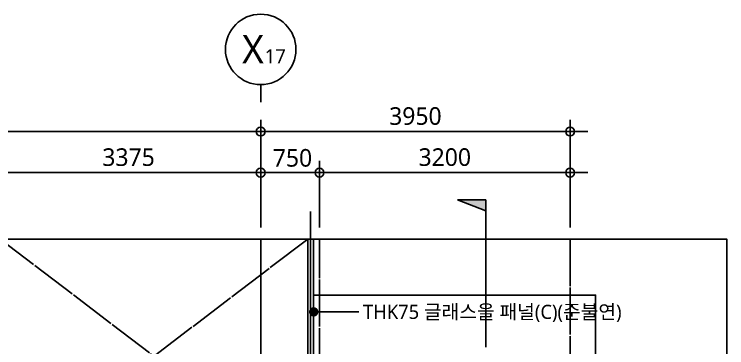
# Model space of a CAD drawing. Header units: millimetres. Extents: x 81033 to 452328, y -17390 to 42241.
# Drawn here: x 218328 to 227425, y 16984 to 21248 of the extents above; entities that cross this region are included whole.
import ezdxf
from ezdxf.enums import TextEntityAlignment as Align

# ---------------------------------------------------------------- set-up
doc = ezdxf.new("R2010")
doc.units = ezdxf.units.MM
doc.header["$LTSCALE"] = 100
doc.header["$MEASUREMENT"] = 0
doc.header["$PDSIZE"] = -10
doc.linetypes.add('CEN', pattern=[62, 60, -1, 0, -1])
doc.layers.get('0').update_dxf_attribs({"linetype": 'CONTINUOUS'})
doc.layers.get('Defpoints').update_dxf_attribs({"color": 171, "linetype": 'CONTINUOUS'})
for name, color, linetype in [('CEN(ST)', 1, 'CEN'), ('ELE6', 8, 'CONTINUOUS'), ('FIN(패널-T75 글라스울)', 6, 'CONTINUOUS'), ('INS', 251, 'BATTING'), ('NDIM', 7, 'CONTINUOUS'), ('SYM', 7, 'CONTINUOUS'), ('SYM(AXIS)', 7, 'CONTINUOUS'), ('TEXT(AXIS)', 2, 'CONTINUOUS'), ('TEXT(MIN)', 7, 'CONTINUOUS')]:
    doc.layers.add(name, color=color, linetype=linetype)
doc.styles.add('CGS', font='cgse', dxfattribs={"bigfont": 'cgs'})
doc.styles.add('나눔바른고딕', font='NanumBarunGothic.ttf')
doc.linetypes.add('BATTING', pattern='A,0.0001,-0.1,[134,ltypeshp.shx,S=0.1,R=0,X=-0.1,Y=0],-0.2,[134,ltypeshp.shx,S=0.1,R=180,X=0.1,Y=0],-0.1', length=0.4001)
doc.dimstyles.new('NDIM 1200', dxfattribs={"dimscale": 75, "dimtxt": 3, "dimasz": 1, "dimexe": 2, "dimexo": 2, "dimgap": 1, "dimtad": 1, "dimdec": 0, "dimdsep": 46, "dimtxsty": 'CGS', "dimblk": 'DOT0', "dimcen": 1, "dimdle": 8, "dimclrd": 256, "dimclre": 256, "dimclrt": 256, "dimadec": 0, "dimazin": 0, "dimtfac": 1, "dimtdec": 0, "dimtix": 1, "dimtmove": 2, "dimatfit": 3, "dimldrblk": 'DOT0', "dimfxl": 1, "dimtolj": 1, "dimtzin": 0, "dimlwd": -1, "dimlwe": -1, "dimarcsym": 0})

# ---------------------------------------------------------------- blocks, each defined once
blk = doc.blocks.new('중층평면도-b')
at = {"layer": 'CEN(ST)', "ltscale": 0.1}
for p, q in [((222150.5, -15859), (218275.5, -12899.2)), ((222200.5, -12899.2), (218275.5, -15889)), ((222350.5, -27039), (222350.5, -12899.2)), ((225550.5, -12899.2), (225550.5, -27039))]:
    blk.add_line(p, q, dxfattribs=at)
at = {"layer": 'CEN(ST)', "ltscale": 0.5}
blk.add_lwpolyline([(221600.5, -12899.2), (221600.5, -27039)], dxfattribs=at)
at = {"layer": 'Defpoints', "ltscale": 10000}
blk.add_lwpolyline([(208050.5, -12899.2), (227550.5, -12899.2), (227550.5, -27039), (208050.5, -27039)], close=True, dxfattribs=at)
at = {"layer": 'ELE6', "ltscale": 0.1}
blk.add_lwpolyline([(222275.5, -13614), (225875.5, -13614), (225875.5, -15014)], dxfattribs=at)
at = {"layer": 'FIN(패널-T75 글라스울)', "ltscale": 0.1}
for points in [[(222200.5, -12899.2), (222200.5, -15139)], [(222275.5, -15139), (222275.5, -12899.2)]]:
    blk.add_lwpolyline(points, dxfattribs=at)
blk = doc.blocks.new('A$C2F20087E')
at = {"layer": 'SYM(AXIS)'}
blk.add_line((600, 0), (600, 300), dxfattribs=at)
blk.add_circle((600, 900), 600, dxfattribs=at)
blk = doc.blocks.new('DOT0')
blk.add_line((-3, 0), (3, 0))
at = {"color": 6}
blk.add_circle((0, 0), 0.75, dxfattribs=at)
blk = doc.blocks.new('*D908')
at = {"layer": 'Defpoints', "color": 0, "ltscale": 0.4, "transparency": 16777216}
for p in [(210475, 19748.1), (210475, 18373.1), (221475, 18373.1)]:
    blk.add_point(p, dxfattribs=at)
at = {"layer": 'NDIM', "ltscale": 0.4, "transparency": 16777216}
for p, q in [((210475, 18523.1), (210475, 19898.1)), ((221475, 18523.1), (221475, 19898.1)), ((221400, 19748.1), (210550, 19748.1))]:
    blk.add_line(p, q, dxfattribs=at)
at = {"layer": 'NDIM', "ltscale": 0.4, "transparency": 16777216, "xscale": 75, "yscale": 75, "zscale": 75, "rotation": 180}
blk.add_blockref('DOT0', (210475, 19748.1), dxfattribs=at)
at = {"layer": 'NDIM', "ltscale": 0.4, "transparency": 16777216, "xscale": 75, "yscale": 75, "zscale": 75}
blk.add_blockref('DOT0', (221475, 19748.1), dxfattribs=at)
at = {"layer": 'NDIM', "ltscale": 0.4, "transparency": 16777216, "insert": (215975, 19945.2), "char_height": 225, "attachment_point": 5, "style": '나눔바른고딕'}
blk.add_mtext('\\A1;11000', dxfattribs=at)
blk = doc.blocks.new('*D909')
at = {"layer": 'Defpoints', "color": 0, "ltscale": 0.4, "transparency": 16777216}
for p in [(222225, 19223.1), (222225, 18373.1), (225425, 18373.1)]:
    blk.add_point(p, dxfattribs=at)
at = {"layer": 'NDIM', "ltscale": 0.4, "transparency": 16777216}
for p, q in [((222225, 18523.1), (222225, 19373.1)), ((225425, 18523.1), (225425, 19373.1)), ((225350, 19223.1), (222300, 19223.1))]:
    blk.add_line(p, q, dxfattribs=at)
at = {"layer": 'NDIM', "ltscale": 0.4, "transparency": 16777216, "xscale": 75, "yscale": 75, "zscale": 75, "rotation": 180}
blk.add_blockref('DOT0', (222225, 19223.1), dxfattribs=at)
at = {"layer": 'NDIM', "ltscale": 0.4, "transparency": 16777216, "xscale": 75, "yscale": 75, "zscale": 75}
blk.add_blockref('DOT0', (225425, 19223.1), dxfattribs=at)
at = {"layer": 'NDIM', "ltscale": 0.4, "transparency": 16777216, "insert": (223825, 19420.4), "char_height": 225, "attachment_point": 5, "style": '나눔바른고딕'}
blk.add_mtext('\\A1;3200', dxfattribs=at)
blk = doc.blocks.new('*D910')
at = {"layer": 'Defpoints', "color": 0, "ltscale": 0.4, "transparency": 16777216}
for p in [(221475, 19223.1), (221475, 18373.1), (222225, 18373.1)]:
    blk.add_point(p, dxfattribs=at)
at = {"layer": 'NDIM', "ltscale": 0.4, "transparency": 16777216}
for p, q in [((221475, 18523.1), (221475, 19373.1)), ((222225, 18523.1), (222225, 19373.1)), ((221400, 19223.1), (221325, 19223.1)), ((222225, 19223.1), (221475, 19223.1)), ((222300, 19223.1), (222375, 19223.1))]:
    blk.add_line(p, q, dxfattribs=at)
at = {"layer": 'NDIM', "ltscale": 0.4, "transparency": 16777216, "xscale": 75, "yscale": 75, "zscale": 75}
blk.add_blockref('DOT0', (221475, 19223.1), dxfattribs=at)
at = {"layer": 'NDIM', "ltscale": 0.4, "transparency": 16777216, "xscale": 75, "yscale": 75, "zscale": 75, "rotation": 180}
blk.add_blockref('DOT0', (222225, 19223.1), dxfattribs=at)
at = {"layer": 'NDIM', "ltscale": 0.4, "transparency": 16777216, "insert": (221880.5, 19410.6), "char_height": 225, "attachment_point": 5, "style": '나눔바른고딕'}
blk.add_mtext('\\A1;750', dxfattribs=at)
blk = doc.blocks.new('*D911')
at = {"layer": 'Defpoints', "color": 0, "ltscale": 0.4, "transparency": 16777216}
for p in [(225425, 19748.1), (221475, 18373.1), (225425, 18373.1)]:
    blk.add_point(p, dxfattribs=at)
at = {"layer": 'NDIM', "ltscale": 0.4, "transparency": 16777216}
for p, q in [((221475, 18523.1), (221475, 19898.1)), ((225425, 18523.1), (225425, 19898.1)), ((221550, 19748.1), (225350, 19748.1))]:
    blk.add_line(p, q, dxfattribs=at)
at = {"layer": 'NDIM', "ltscale": 0.4, "transparency": 16777216, "xscale": 75, "yscale": 75, "zscale": 75, "rotation": 180}
blk.add_blockref('DOT0', (221475, 19748.1), dxfattribs=at)
at = {"layer": 'NDIM', "ltscale": 0.4, "transparency": 16777216, "xscale": 75, "yscale": 75, "zscale": 75}
blk.add_blockref('DOT0', (225425, 19748.1), dxfattribs=at)
at = {"layer": 'NDIM', "ltscale": 0.4, "transparency": 16777216, "insert": (223450, 19945.4), "char_height": 225, "attachment_point": 5, "style": '나눔바른고딕'}
blk.add_mtext('\\A1;3950', dxfattribs=at)
blk = doc.blocks.new('*D920')
at = {"layer": 'Defpoints', "color": 0, "ltscale": 0.4, "transparency": 16777216}
for p in [(218100, 19223.1), (218100, 18373.1), (221475, 18373.1)]:
    blk.add_point(p, dxfattribs=at)
at = {"layer": 'NDIM', "ltscale": 0.4, "transparency": 16777216}
for p, q in [((218100, 18523.1), (218100, 19373.1)), ((221475, 18523.1), (221475, 19373.1)), ((221400, 19223.1), (218175, 19223.1))]:
    blk.add_line(p, q, dxfattribs=at)
at = {"layer": 'NDIM', "ltscale": 0.4, "transparency": 16777216, "xscale": 75, "yscale": 75, "zscale": 75, "rotation": 180}
blk.add_blockref('DOT0', (218100, 19223.1), dxfattribs=at)
at = {"layer": 'NDIM', "ltscale": 0.4, "transparency": 16777216, "xscale": 75, "yscale": 75, "zscale": 75}
blk.add_blockref('DOT0', (221475, 19223.1), dxfattribs=at)
at = {"layer": 'NDIM', "ltscale": 0.4, "transparency": 16777216, "insert": (219787.5, 19419.9), "char_height": 225, "attachment_point": 5, "style": '나눔바른고딕'}
blk.add_mtext('\\A1;3375', dxfattribs=at)
blk = doc.blocks.new('SECTION-12')
at = {"layer": 'SYM'}
blk.add_hatch(color=256, dxfattribs=at).paths.add_polyline_path([(170671, 20158.1), (171031, 20014.1), (171031, 20158.1)])
h = blk.add_hatch(color=256, dxfattribs=at)
h.paths.add_polyline_path([(170182.5, 9613.9), (170606.7, 9189.7, -0.414214), (170606.7, 10038.2)])
h.paths.add_polyline_path([(170606.7, 9189.7), (171031, 8765.4), (171031, 9013.9, -0.198912)])
h.paths.add_polyline_path([(170606.7, 10038.2, -0.198912), (171031, 10213.9), (171031, 10462.5)])
at = {"layer": 'Defpoints'}
blk.add_line((171031, 12013.9), (171031, 17914.1), dxfattribs=at)
at = {"layer": 'SYM'}
for p, q in [((170671, 20158.1), (171031, 20014.1)), ((171031, 20158.1), (170671, 20158.1)), ((171031, 18274.1), (171031, 20158.1)), ((171031, 17914.1), (171031, 18094.1)), ((171031, 11713.9), (171031, 12013.9)), ((171031, 10213.9), (171031, 11413.9)), ((171031, 10462.5), (170182.5, 9613.9)), ((171031, 8765.4), (170182.5, 9613.9)), ((170431, 9613.9), (171631, 9613.9)), ((171031, 8765.4), (171031, 9013.9))]:
    blk.add_line(p, q, dxfattribs=at)
blk.add_arc((171031, 9613.9), 600, 90, 88.31378, dxfattribs=at)

msp = doc.modelspace()

# ---------------------------------------------------------------- linework, layer by layer
at = {"layer": 'INS', "ltscale": 0.9}
msp.add_lwpolyline([(222112.5, 16133.3), (222112.5, 18725.9)], dxfattribs=at)

# ---------------------------------------------------------------- block references
at = {"xscale": 0.75, "yscale": 0.75, "zscale": 0.75}
msp.add_blockref('A$C2F20087E', (221025, 20123.1), dxfattribs=at)
for name, p in [('SECTION-12', (53317.2, -1280.6)), ('중층평면도-b', (-125.5, 31272.3))]:
    msp.add_blockref(name, p)

# ---------------------------------------------------------------- texts
at = {"layer": 'TEXT(AXIS)', "style": '나눔바른고딕'}
for s, height, p in [('X', 360, (221376.3, 20801)), ('17', 180, (221660.7, 20711.1))]:
    msp.add_text(s, height=height, dxfattribs=at).set_placement(p, align=Align.MIDDLE)
at = {"layer": 'TEXT(MIN)', "style": '나눔바른고딕'}
msp.add_text('THK75 글래스울 패널(C)(준불연)', height=180, dxfattribs=at).set_placement((222780.5, 17443.4), align=Align.MIDDLE_LEFT)

# ---------------------------------------------------------------- dimensions: what is measured, and where the dimension line sits
at = {"layer": 'NDIM', "ltscale": 0.4}
for base, p1, p2, picture, middle in [((210475, 19748.1), (221475, 18373.1), (210475, 18373.1), '*D908', (215975, 19945.2)), ((218100, 19223.1), (221475, 18373.1), (218100, 18373.1), '*D920', (219787.5, 19419.9)), ((222225, 19223.1), (225425, 18373.1), (222225, 18373.1), '*D909', (223825, 19420.4))]:
    dim = msp.add_linear_dim(base=base, p1=p1, p2=p2, angle=180, dimstyle='NDIM 1200', override={"dimtxsty": '나눔바른고딕'}, dxfattribs=at)
    dim.commit()
    dim.dimension.update_dxf_attribs({"geometry": picture, "text_midpoint": middle})
dim = msp.add_linear_dim(base=(225425, 19748.1), p1=(221475, 18373.1), p2=(225425, 18373.1), dimstyle='NDIM 1200', override={"dimtxsty": '나눔바른고딕'}, dxfattribs=at)
dim.commit()
dim.dimension.update_dxf_attribs({"geometry": '*D911', "text_midpoint": (223450, 19945.4)})
dim = msp.add_linear_dim(base=(221475, 19223.1), p1=(222225, 18373.1), p2=(221475, 18373.1), angle=180, dimstyle='NDIM 1200', override={"dimtxsty": '나눔바른고딕'}, dxfattribs=at)
dim.commit()
dim.dimension.update_dxf_attribs({"geometry": '*D910', "text_midpoint": (221880.5, 19410.6), "dimtype": 160})

# ---------------------------------------------------------------- leaders
at = {"layer": 'NDIM', "ltscale": 10000}
msp.add_leader([(222151.8, 17442.9), (222488.4, 17442.9), (222727.2, 17442.9)], dimstyle='NDIM 1200', override={"dimscale": 120, "dimasz": 1, "dimgap": 1, "dimtad": 0, "dimldrblk": 'Dot'}, dxfattribs=at)

doc.saveas('drawing.dxf')
